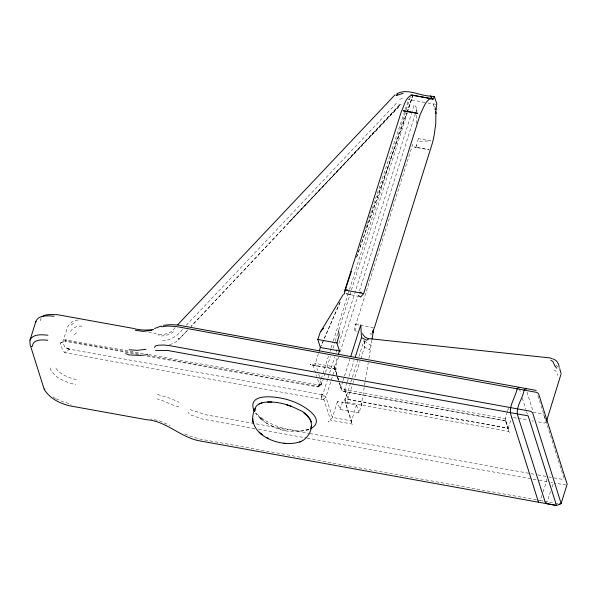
<?xml version="1.0" encoding="UTF-8"?>
<svg xmlns="http://www.w3.org/2000/svg" width="597" height="597" viewBox="0 0 597 597"><rect width="100%" height="100%" fill="white"/><g stroke="black" fill="none" stroke-linecap="round" stroke-linejoin="round"><path stroke-width="0.45" stroke-dasharray="2.98 2.24" d="M355.79 331.268L355.872 324.477L412.288 145.735L412.4 144.108M546.203 421.915C544.576 424.855 539.479 421.333 537.099 421.818M364.834 340.82L364.528 347.178L361.118 357.767M50.864 367.939L50.685 370.006C55.917 378.632 66.357 382.304 75.647 384.692M350.543 383.043L344.976 400.684L345.305 402.811L347.484 402.557L347.767 399.236L352.879 383.349M543.039 491.913L546.539 481.637L546.927 478.01M416.281 123.542L416.997 108.579L414.266 104.624L411.758 112.587M359.036 412.96L356.506 404.967L337.424 401.505L339.947 409.497L359.036 412.96L361.185 405.915L361.327 402.9A8.224 7.127 -17.5 0 0 360.991 401.624L360.67 400.968M361.185 405.915L368.23 362.722M368.953 358.297L371.953 339.954M416.169 147.459L414.437 146.996L429.027 149.683L415.915 147.414L416.796 144.661M415.915 147.414L416.46 144.601M347.014 382.595L344.036 391.595M318.417 353.678L315.343 363.401L317.589 370.506M146.795 356.006L317.514 386.886L319.35 385.043L328.843 354.969M329.962 351.432L330.798 348.775M331.074 347.887L333.029 341.7M333.313 340.812L348.111 293.933M348.394 293.045L349.23 290.396M349.506 289.508L405.908 110.826M406.184 109.945L410.654 95.789M325.141 373.207L321.79 383.826L319.88 386.02L317.514 386.886L321.79 383.826L319.828 377.61M325.425 372.327L330.454 356.402M332.962 348.439L334.917 342.245M335.201 341.357L338.551 330.745M338.827 329.857L351.118 290.933M351.394 290.045L407.251 113.109M407.535 112.229L412.557 96.304M327.775 378.849L322.746 394.774L323.753 399.311L330.678 420.176L352.081 424.057L353.23 425.489M328.051 377.961L334.745 356.73M336.141 352.305L337.26 348.767M338.932 343.462L411.475 113.467M337.238 376.64L334.439 366.849L337.499 357.133M338.521 357.178L325.947 396.99L323.753 399.311L322.246 399.662M340.193 351.872L357.506 297.022M359.461 290.829L416.997 108.579M337.424 401.505L332.402 417.415L329.85 420.937M350.82 382.162L357.775 360.11M358.894 356.588L363.901 340.715M356.506 404.967L351.491 420.863L352.081 424.057L345.305 402.811L345.618 403.266M507.338 411.9L505.211 418.669L508.816 431.422L509.569 432.474M507.607 411.049L508.674 407.669L509.219 409.408M347.484 402.557L508.816 431.422L508.226 428.236L511.696 417.236M339.947 409.497L342.611 401.714L345.648 398.251M342.797 381.371L340.827 387.55L341.656 390.296L343.857 391.647L506.069 420.952M343.081 380.49L344.208 376.953M344.484 376.073L349.835 359.297M347.297 381.714L348.723 377.304M349.006 376.423L354.118 360.543M353.163 382.468L353.73 380.707M354.872 377.177L359.984 361.297M365.737 228.33L408.639 99.468M537.36 500.04L540.106 500.54L541.889 495.286M550.591 491.45L547.076 501.793L545.613 503.39M552.091 487.04L553.501 482.898M356.558 257.359L406.721 113.02M407.027 112.139L412.534 96.296L407.042 112.102M356.693 256.979L406.736 112.975M339.992 302.41L320.738 346.641L340.708 300.888M41.148 317.798L40.544 320.701L39.514 321.462M71.2 325.126L74.461 322.328M74.215 334.693L77.476 331.902M70.431 331.417C72.707 327.94 76.864 325.887 80.998 325.977L83.005 326.932M169.735 344.82L175.466 342.223A18.701 16.201 -17.5 0 0 179.01 339.245L187.913 329.79M399.52 105.035L191.092 326.417L399.52 105.035L400.012 105.393L289.269 222.136M175.078 327.537C169.511 336.745 157.369 334.939 148.795 332.081M182.398 329.372C177.481 336.424 169.548 340.678 161.041 341.021M186.227 325.32L397.124 102.468M179.01 339.245L178.025 338.439L179.01 339.245L187.958 329.783M289.023 221.957L400.012 105.393M143.392 353.67L66.26 339.902L60.319 343.096L62.2 349.073L64.67 352.588L69.379 349.193L322.746 394.774L325.947 396.99L332.402 417.415L351.491 420.863L344.976 400.684L347.767 399.236L508.226 428.236L505.211 418.669L344.745 389.654L340.827 387.55L339.499 383.237M173.712 331.745L169.675 334.156L165.168 335.641L160.496 336.066L157.884 334.611M335.521 369.155L311.694 364.879L312.925 365.036L315.343 363.401L334.439 366.849L337.521 376.617M308.955 429.146C290.881 436.146 267.21 428.146 255.553 412.937M399.624 99.303L404.124 97.833M148.869 354.633L318.768 384.968L321.79 383.826L317.358 386.789L319.88 386.02L316.985 377.274M306.395 430.459L308.783 429.541M60.319 343.096L65.371 341.268L66.26 339.902L65.26 339.245M64.066 339.432L64.498 339.312M308.642 429.497C291.523 432.773 273.292 426.833 259.501 416.631L261.314 419.572M399.027 104.594L401.43 104.229M78.147 320.029C73.491 320.253 69.17 323.29 67.357 327.574L62.849 341.588L64.767 347.491L69.379 349.193L66.498 347.782M323.753 399.311L321.283 399.423L64.67 352.588M565.956 485.04L554.382 483.055M178.958 406.676C171.399 405.4 164.511 400.691 156.966 398.871M154.272 419.728L159.406 420.848L170.085 425.46M435.885 104.318L425.892 102.647M356.685 331.402L357.297 331.477M190.085 409.587L205.935 414.803L309.156 433.422M355.872 324.477L359.401 325.096M360.289 325.253L373.535 327.581M318.664 384.923L319.35 385.043M344.745 389.654L347.999 399.55L508.226 428.236M312.365 364.998L335.313 369.14L334.798 368.976M513.51 417.564L517.136 418.221M518.047 418.378L528.024 420.184M531.651 420.84L533.472 421.161M138.586 354.551L65.185 341.283L65.849 340.745L141.056 354.394M310.067 433.586L537.001 474.772M548.822 476.913L551.434 477.391M554.046 477.861L564.434 479.734M254.889 428.653L201.696 418.9L190.853 414.937L189.227 414.117L188.137 412.072M258.553 429.318L306.186 437.929M307.097 438.094L538.322 480.145M550.889 482.428L552.635 482.742M540.106 500.54L543.591 501.167M544.457 501.323L554.337 503.099M555.247 503.264L557.971 503.756M533.173 412.102L541.71 413.788L544.143 415.475M147.481 355.558L318.067 386.52M505.89 420.93L344.2 391.445L341.656 390.296L339.171 382.61M537.919 474.936L546.158 476.436M539.233 480.309L546.539 481.637M536.442 499.876L199.353 438.944L189.122 435.773L183.234 433.071M424.982 102.475L407.99 99.251M351.417 294.821L359.215 296.53M157.571 394.475L170.227 398.281L178.988 402.274M76.416 379.707C68.536 377.67 59.693 374.558 55.245 367.252M150.623 418.96L152.063 419.31M277.971 428.407L285.388 430.482M553.874 369.849L555.882 371.021L557.889 375.438M270.941 425.534L275.553 427.534M67.603 348.357L69.379 349.193L67.036 348.081M56.2 398.856L63.334 401.878L69.558 403.632L71.244 405.057M555.8 365.297L556.598 365.715A11.059 9.582 -17.5 0 1 558.016 366.715M55.581 398.55L52.223 396.565M264.747 422.064L268.762 424.43M259.837 418.273L262.949 420.825L261.359 418.064L255.561 412.728M505.517 420.773L508.816 431.422M364.752 340.939L367.312 343.365L370.476 344.82L369.7 349.82L364.528 347.178L364.185 341.036M435.944 108.841L433.183 104.027L435.064 110.087M255.815 413.087L256.516 414.378M312.925 365.036L316.694 376.401M337.514 377.491L338.895 381.759M537.897 395.692L564.15 478.846M526.942 392.035L532.972 411.117M526.614 411.788L527.39 414.243M519.315 388.684L520.942 393.826M522.293 398.109L525.815 409.251M337.798 377.505L339.2 381.946M339.484 382.834L340.887 387.274M318.708 374.058L319.552 376.722M544.561 416.669L545.934 421.042M334.439 366.849L337.365 376.334M337.633 377.2L338.432 379.789M344.976 389.707L347.999 399.55M354.252 327.798L354.991 331.156M321.79 394.535L321.283 399.423L321.813 394.617L322.746 394.774L321.79 394.535M418.318 138.676L417.564 141.683L430.527 140.817L418.318 138.676M355.043 324.671L355.394 323.843L355.058 324.664M328.872 421.579L328.343 421.818L328.872 421.579M336.439 368.968L335.954 369.088L336.439 368.968M371.021 333.962L370.431 333.872L371.543 334.081L371.021 333.962M310.888 364.573L310.149 364.207L310.888 364.573"/><path stroke-width="0.9" d="M54.036 316.246C48.178 315.768 38.693 314.574 35.924 321.343L29.977 340.163L29.999 344.23L44.2 389.341C49.842 398.542 59.939 403.617 70.282 405.93L146.608 419.721C165.959 421.019 179.727 436.526 198.174 440.593L556.65 505.502L561.128 503.487L532.591 412.691L530.703 411.288L170.085 345.73L164.108 345.021L158.802 345.178L155.795 345.753L154.332 347.394M35.835 322.141L35.924 321.343M372.976 330.91L374.416 327.731L432.34 143.228A32.634 8.656 -79.8 0 0 434.198 134.929L435.765 123.698L435.944 108.841L435.877 109.258L436.78 104.415A4.418 1.187 -78.6 0 0 436.728 103.475L434.34 96.692L432.892 99.595L431.452 98.699L412.146 95.192C405.326 96.908 404.244 106.132 401.371 111.445L345.014 290.082L344.514 293.769L343.648 294.217M255.128 408.378C242.3 434.81 284.56 450.951 303.485 440.138C316.156 430.094 313.261 415.221 298.052 409.415C288.672 404.594 278.105 401.632 267.501 402.035C262.456 402.169 254.397 404.147 255.046 410.646M560.993 374.252L546.479 421.325M372.095 339.074L373.103 332.342M372.924 332.79L373.341 331.245M319.253 351.021L320.365 347.491L317.843 339.499L320.134 332.492L343.059 294.799M338.342 354.484L339.454 350.954L336.932 342.962L339.23 335.036L338.484 330.85M360.558 297.112L363.655 293.59L420.072 114.848L423.825 106.684A33.201 8.41 -79.3 0 1 426.504 101.968L429.116 99.244L431.452 98.699L430.668 96.057C419.788 96.11 407.355 87.789 396.923 93.826M561.128 503.487L567.15 484.204L538.628 393.841L536.919 392.423L176.167 326.499L167.332 326.037L161.66 326.82L161.153 326.044L154.526 328.529M350.678 356.648L360.804 324.865L361.506 337.611L355.26 357.013M345.35 289.53L345.208 289.963L345.753 288.344M345.484 289.127L351.357 271.486M311.679 425.467L310.746 427.467M29.977 340.163C32.925 333.604 42.029 334.686 47.947 335.193M344.626 291.687L344.797 291.224M372.953 331.783L373.595 330.178L372.774 331.738M395.871 95.139L396.512 95.513L397.744 93.341M320.619 331.499L323.552 328.275L323.007 328.634M536.218 390.386L518.853 387.229L517.196 388.677C515.487 397.609 507.607 407.124 511.413 416.385L538.472 502.07M545.613 503.39L517.92 416.184C514.92 407.557 522.957 398.371 524.159 389.945L525.823 388.498L526.099 389.363M177.637 324.835L394.863 94.998M552.21 358.715L550.001 357.916L370.006 338.73L368.595 338.857L366.677 340.253L361.506 337.611M42.268 316.619C46.663 313.515 52.312 314.828 57.267 314.656L133.556 328.447C140.011 330.38 146.974 330.41 153.601 329.372M44.2 389.341L44.715 389.028M310.38 428.937C328.783 418.9 299.97 403.236 290.56 400.699C281.568 397.072 245.703 390.729 254.113 410.781L253.307 409.341L254.815 411.587M299.739 442.064L300.948 441.519L300.44 441.75M31.529 346.566L32.499 346.133C32.686 339.066 42.775 339.686 47.79 340.305M396.512 95.513L403.154 93.289M259.031 403.982L261.956 402.885M152.019 330.335L143.138 331.387L135.31 330.275M146.034 349.297L137.153 350.349L129.124 349.767M560.516 503.913L559.777 504.002M359.64 292.448L361.357 292.164M267.501 402.035L271.844 402.012M163.466 325.283L170.272 324.686A20.037 8.664 17.6 0 1 174.585 324.85L177.503 324.962L518.853 387.229M286.299 443.496L284.045 443.25M434.34 96.692L430.668 96.057L432.892 99.595M410.93 94.908L431.452 98.699M545.442 503.338L556.65 505.502M317.843 339.499L336.932 342.962M320.365 347.491L339.454 350.954M345.014 290.082L363.655 293.59M155.526 350.409L167.899 350.506L528.166 415.863L556.456 505.316M346.215 293.687L350.551 294.634M368.595 338.857L364.737 336.887L362.372 333.648M412.146 95.192L412.84 95.416M286.381 404.647L291.254 406.311M125.721 353.625L128.974 354.887L140.601 355.439A37.984 16.395 18 0 0 147.698 354.312M553.076 358.991L554.71 359.752A11.059 9.582 -17.5 0 1 556.762 361.342L558.583 364.163L559.173 367.446M550.852 360.275L552.859 361.446L554.867 365.864L556.755 368.23M266.896 437.631L268.657 438.541M346.499 289.5L347.738 290.291M358.379 295.388L360.081 296.716M303.858 413.005L306.985 415.579L310.291 419.467L311.485 421.997M259.135 432.228L260.837 433.683M559.71 368.647L561.053 373.409M435.601 111.818L436.146 113.549M252.762 421.228L253.24 423.206M417.243 113.243L403.191 110.758L417.781 113.445L417.243 113.243M262.187 434.713L260.382 433.295L262.187 434.713M252.628 419.527L252.576 418.378L252.665 420.385L252.628 419.527"/></g></svg>
